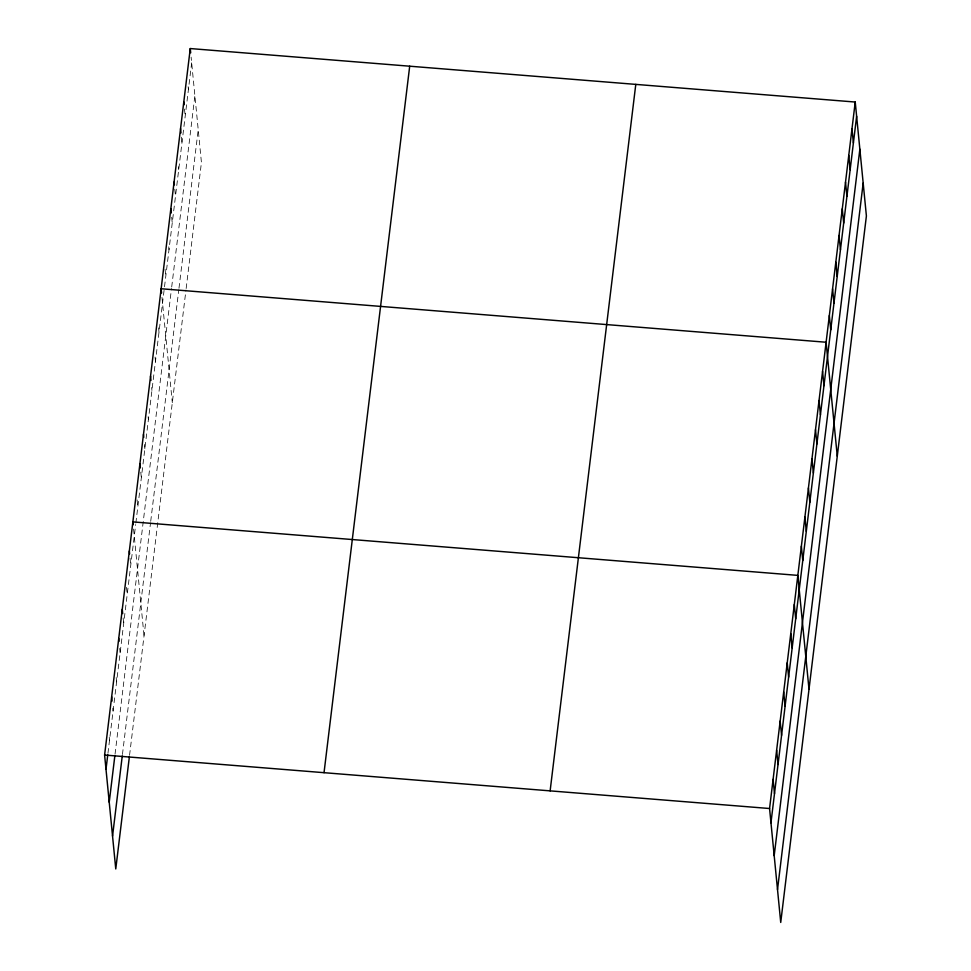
<?xml version="1.0" encoding="UTF-8"?>
<svg xmlns="http://www.w3.org/2000/svg" width="971" height="971" viewBox="0 0 971 971"><rect width="100%" height="100%" fill="white"/><g stroke="black" fill="none" stroke-linecap="round" stroke-linejoin="round"><path stroke-width="0.73" stroke-dasharray="4.86 3.64" d="M107.951 753.29L135.685 524.522M135.855 523.066L191.663 62.836M115.051 754.115L171.515 288.472M171.697 286.991L194.892 95.716M122.443 754.479L150.529 522.799M150.711 521.342L178.798 289.734M178.98 288.253L198.218 129.604M129.556 755.304L185.971 290.001M186.153 288.521L201.434 162.485L191.105 57.119M188.143 86.674L188.435 89.526M184.49 109.068L185.194 116.217M181.395 137.19L181.953 142.907M178.446 166.733L178.725 169.597M174.78 189.139L175.484 196.288M171.685 217.261L172.243 222.978M168.736 246.804L169.015 249.668M165.07 269.21L165.774 276.347M161.975 297.332L172.316 402.686M158.589 327.895L159.001 332.179M155.057 357.037L155.469 361.321M151.658 387.611L151.937 390.463M148.126 416.753L148.405 419.606M144.448 444.463L144.873 448.748M140.783 472.185L141.341 477.89M137.105 499.895L137.809 507.044M133.573 529.037L144.036 635.823M130.041 558.179L130.733 565.328M126.509 587.321L127.201 594.47M123.111 617.896L123.669 623.613M119.712 648.47L120.137 652.755M116.18 677.612L116.605 681.897M112.794 708.175L113.073 711.039M109.25 737.317L109.541 740.181"/><path stroke-width="1.46" d="M129.374 756.773L115.767 868.96L104.601 755.037L190.267 48.55L855.233 102.04L866.399 215.963L780.733 922.45L769.566 808.515L855.233 102.04M105.997 769.323L107.769 754.746M109.225 802.204L114.881 755.572M112.551 836.08L122.261 755.936M324.035 772.685L409.701 66.198M550.132 790.867L635.787 84.38M770.962 822.801L856.628 116.326M774.19 855.682L859.857 149.206M777.516 889.57L863.17 183.082M104.601 755.037L769.566 808.515M851.992 128.718L853.388 143.016M848.751 155.409L850.159 169.694M845.523 182.099L846.918 196.385M842.282 208.789L843.69 223.075M839.041 235.48L840.449 249.765M835.813 262.17L837.208 276.456M832.572 288.86L833.98 303.146M829.343 315.551L830.739 329.837M837.269 456.176L826.103 342.241L161.137 288.751L161.562 293.036M822.571 371.383L823.966 385.669M819.038 400.525L820.434 414.811M815.506 429.668L816.902 443.953M811.962 458.81L813.37 473.095M808.43 487.952L809.838 502.238M804.898 517.094L806.306 531.38M801.366 546.236L802.762 560.522M809.001 689.313L797.834 575.378L132.869 521.888L133.148 524.753M794.302 604.52L795.698 618.806M790.77 633.662L792.166 647.948M787.238 662.805L788.634 677.09M783.694 691.947L785.102 706.233M780.162 721.089L781.57 735.375M776.63 750.231L778.038 764.517M773.098 779.373L774.494 793.659M190.267 48.55L190.68 52.835M183.798 101.931L184.077 104.783M180.557 128.621L180.982 132.906M174.088 182.002L174.367 184.854M170.847 208.692L171.272 212.977M150.541 376.178L150.954 380.462M143.465 434.462L143.757 437.326M139.933 463.604L140.358 467.901M129.337 551.03L129.616 553.895M122.273 609.327L122.686 613.611M118.741 638.469L119.02 641.321M111.665 696.753L112.09 701.038"/></g></svg>
